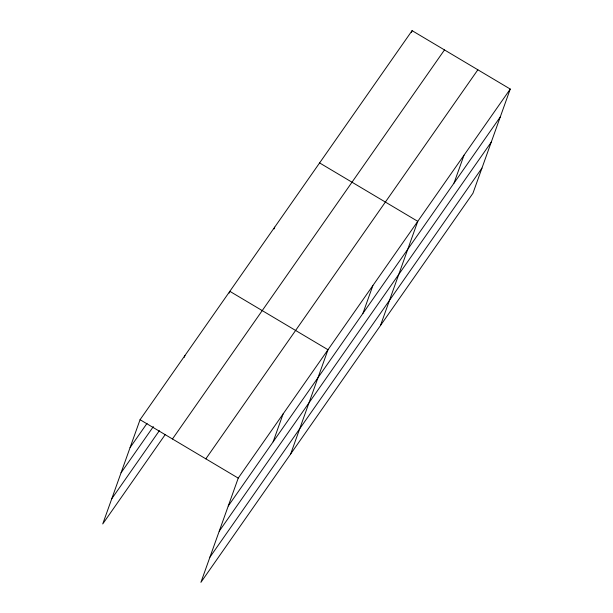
<?xml version="1.0" encoding="UTF-8"?>
<svg xmlns="http://www.w3.org/2000/svg" width="613" height="613" viewBox="0 0 613 613"><rect width="100%" height="100%" fill="white"/><g stroke="black" fill="none" stroke-linecap="round" stroke-linejoin="round"><path stroke-width="0.92" d="M510.254 89.061L238.235 478.117L200.911 582.35L472.937 193.294L510.254 89.061L412.089 30.65L140.063 419.706L102.746 523.939L165.142 434.694M184.306 357.31L184.95 355.509M229.185 293.121L229.829 291.321L328.001 349.732L290.677 453.965M274.072 228.925L274.716 227.124M411.446 32.451L412.089 30.65M273.13 441.82L283.114 413.928M362.896 313.435L372.88 285.535M380.451 325.572L417.767 221.339L319.603 162.928M454.018 183.103L464.01 155.204M130.079 447.605L147.043 423.338M121.06 472.792L153.35 426.61M111.765 498.744L159.388 430.64M172.46 438.985L444.486 49.929M205.838 458.846L477.856 69.79M228.243 506.016L500.269 116.96M219.224 531.21L491.243 142.147M209.93 557.163L481.956 168.1M140.063 419.706L238.235 478.117"/></g></svg>
